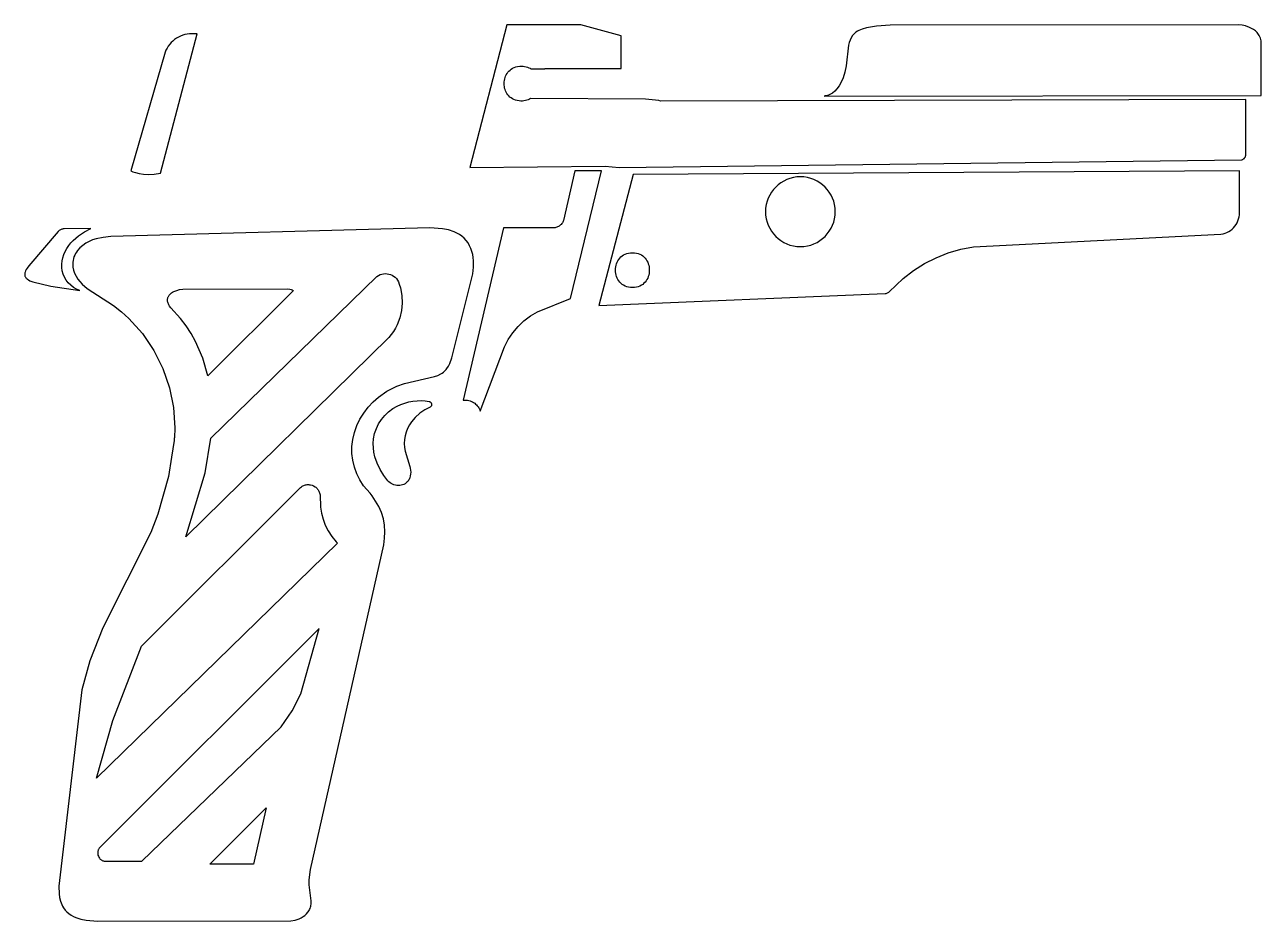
# Model space of a CAD drawing. Header units: metres. Extents: x 163 to 283, y -137 to -50.
import ezdxf

# ---------------------------------------------------------------- set-up
doc = ezdxf.new("R2010")
doc.units = ezdxf.units.M

msp = doc.modelspace()

# ---------------------------------------------------------------- linework, layer by layer
for points in [[(180.058822, -51.009042), (179.326032, -51.01844), (179.10048, -51.04638), (178.880008, -51.092354), (178.665632, -51.155346), (178.458368, -51.234848), (178.258978, -51.330352), (178.068224, -51.441096), (177.887122, -51.566318), (177.716434, -51.70551), (177.557176, -51.858164), (177.41011, -52.023264), (177.276252, -52.200302), (177.15611, -52.38877), (177.050954, -52.587906), (176.961546, -52.796948), (173.6598, -64.203834), (173.868588, -64.296798), (174.118524, -64.383666), (174.456344, -64.47155), (174.874682, -64.540892), (175.36668, -64.572134), (175.924718, -64.545718), (176.542192, -64.442086), (180.059076, -51.008788)], [(216.996772, -50.13706), (209.872834, -50.13706), (206.317342, -63.886588), (219.353892, -63.78067), (220.702632, -63.886588), (280.627328, -63.148972), (280.67381, -63.141352), (280.718768, -63.129414), (280.761694, -63.113158), (280.802588, -63.093092), (280.840942, -63.069216), (280.87701, -63.041784), (280.910284, -63.011304), (280.94051, -62.977776), (280.96718, -62.941454), (280.990548, -62.902592), (281.010106, -62.861444), (281.025854, -62.818264), (281.037284, -62.773306), (281.044396, -62.72657), (281.046682, -57.328562), (224.695512, -57.487312), (224.5233, -57.448196), (223.241616, -57.316116), (212.1662, -57.249568), (212.05444, -57.312814), (211.935314, -57.367932), (211.808822, -57.413906), (211.674456, -57.449974), (211.531962, -57.47512), (211.38134, -57.488582), (211.222336, -57.489344), (211.054188, -57.476644), (210.87969, -57.448196), (210.716368, -57.405016), (210.56473, -57.347866), (210.424268, -57.278016), (210.295236, -57.196228), (210.177634, -57.103518), (210.071208, -57.000902), (209.975958, -56.88965), (209.892138, -56.770524), (209.819748, -56.64454), (209.758534, -56.51246), (209.70875, -56.375554), (209.670142, -56.234838), (209.642964, -56.091074), (209.626962, -55.945532), (209.622136, -55.798974), (209.62874, -55.652416), (209.64652, -55.506874), (209.67573, -55.363364), (209.716116, -55.222902), (209.767678, -55.086504), (209.83067, -54.955186), (209.904584, -54.829964), (209.989928, -54.7116), (210.086448, -54.601364), (210.194144, -54.500018), (210.313016, -54.408832), (210.443064, -54.328568), (210.584288, -54.260242), (210.736942, -54.20487), (210.900518, -54.163468), (211.118958, -54.132988), (211.287868, -54.125622), (211.447634, -54.131718), (211.598764, -54.150514), (211.741258, -54.181248), (211.87537, -54.222904), (212.001354, -54.27472), (212.119464, -54.335934), (212.20303, -54.387242), (213.550246, -54.387242), (213.550246, -54.366414), (220.90126, -54.366414), (220.904054, -51.211734), (216.99728, -50.13706)], [(280.39441, -50.141124), (246.796306, -50.180494), (245.495826, -50.286158), (244.506242, -50.448972), (244.11432, -50.559716), (243.783358, -50.69459), (243.639086, -50.77206), (243.508022, -50.856642), (243.41582, -50.928524), (243.329714, -51.008534), (243.249704, -51.09591), (243.175536, -51.18989), (243.044726, -51.395376), (242.93703, -51.618896), (242.85194, -51.854608), (242.789202, -52.096924), (242.573556, -54.10962), (242.440206, -54.72176), (242.277646, -55.241444), (242.09248, -55.676292), (241.890804, -56.03367), (241.678714, -56.321198), (241.46256, -56.546496), (241.248438, -56.71693), (241.042698, -56.84012), (240.85169, -56.923686), (240.68151, -56.975248), (240.538254, -57.002172), (240.442496, -57.010808), (282.540456, -56.953658), (282.540456, -51.824382), (282.52039, -51.68138), (282.490418, -51.54676), (282.451048, -51.420014), (282.403042, -51.301142), (282.347162, -51.18989), (282.283916, -51.086004), (282.21432, -50.988976), (282.138882, -50.898806), (281.97302, -50.738024), (281.792426, -50.601626), (281.602434, -50.48758), (281.408632, -50.393854), (281.032204, -50.259742), (280.707846, -50.183288), (280.394664, -50.141124)], [(219.012262, -64.221614), (216.42451, -64.221614), (215.340692, -68.991988), (215.309704, -69.076062), (215.272366, -69.156326), (215.228678, -69.232272), (215.178894, -69.3039), (215.123776, -69.370702), (215.063324, -69.432678), (214.998046, -69.48932), (214.92845, -69.540374), (214.854536, -69.585586), (214.777066, -69.624702), (214.696294, -69.657214), (214.612474, -69.683122), (214.526114, -69.701918), (214.437468, -69.713348), (209.545682, -69.712586), (205.666086, -86.308438), (205.794356, -86.295738), (205.942946, -86.301072), (206.084678, -86.317074), (206.219044, -86.342982), (206.346298, -86.378542), (206.46644, -86.422992), (206.57947, -86.476078), (206.685388, -86.537038), (206.784194, -86.605364), (206.875888, -86.680802), (206.96047, -86.76259), (207.037686, -86.85022), (207.10779, -86.943184), (207.171036, -87.040974), (207.275938, -87.249), (207.317594, -87.35822), (209.647282, -81.166208), (210.013042, -80.462374), (210.452462, -79.807562), (210.960462, -79.20736), (211.531962, -78.667102), (212.161628, -78.192376), (212.84438, -77.788516), (216.014808, -76.52893), (219.012516, -64.222122)], [(280.451814, -64.221868), (222.04172, -64.572896), (218.72829, -77.191362), (246.333772, -76.02982), (246.403622, -76.016866), (246.471694, -75.997308), (246.53748, -75.971654), (246.600726, -75.939904), (246.66067, -75.902312), (246.717058, -75.859132), (248.054368, -74.582274), (249.052842, -73.81494), (250.114054, -73.14692), (251.230638, -72.58177), (252.39472, -72.122792), (253.598934, -71.773288), (254.835914, -71.536814), (278.661114, -70.32498), (278.861266, -70.28561), (279.054052, -70.227698), (279.238456, -70.152514), (279.413208, -70.06082), (279.5778, -69.953632), (279.731216, -69.831966), (279.87244, -69.696838), (280.000456, -69.549264), (280.114502, -69.39026), (280.213562, -69.220588), (280.296874, -69.041518), (280.363168, -68.853812), (280.411682, -68.658486), (280.441654, -68.456556), (280.451814, -64.221868)], [(238.151924, -64.789812), (237.808262, -64.807084), (237.47476, -64.858138), (237.152688, -64.940942), (236.843824, -65.053972), (236.549946, -65.19545), (236.272832, -65.363852), (236.014006, -65.5574), (235.7755, -65.774316), (235.558584, -66.013076), (235.365036, -66.271902), (235.196634, -66.549016), (235.055156, -66.84264), (234.942126, -67.151504), (234.859322, -67.473576), (234.808268, -67.807332), (234.790996, -68.150994), (234.808268, -68.494656), (234.859322, -68.828412), (234.942126, -69.150484), (235.055156, -69.459348), (235.196634, -69.753226), (235.365036, -70.03034), (235.558584, -70.289166), (235.7755, -70.527926), (236.014006, -70.744842), (236.272832, -70.93839), (236.549946, -71.106792), (236.843824, -71.24827), (237.152688, -71.3613), (237.47476, -71.444104), (237.808262, -71.495158), (238.151924, -71.51243), (238.495586, -71.495158), (238.829342, -71.444104), (239.151414, -71.3613), (239.460024, -71.24827), (239.753902, -71.106792), (240.031016, -70.93839), (240.289842, -70.744842), (240.528602, -70.527926), (240.745518, -70.289166), (240.939066, -70.03034), (241.107468, -69.753226), (241.248946, -69.459348), (241.361976, -69.150484), (241.44478, -68.828412), (241.49558, -68.494656), (241.512852, -68.150994), (241.49558, -67.807332), (241.44478, -67.473576), (241.361976, -67.151504), (241.248946, -66.84264), (241.107468, -66.549016), (240.939066, -66.271902), (240.745518, -66.013076), (240.528602, -65.774316), (240.289842, -65.5574), (240.031016, -65.363852), (239.753902, -65.19545), (239.460024, -65.053972), (239.151414, -64.940942), (238.829342, -64.858138), (238.495586, -64.807084), (238.151924, -64.789812)], [(163.84397, -73.369678), (163.674806, -73.590404), (163.59886, -73.71207), (163.534344, -73.838308), (163.485576, -73.96734), (163.468304, -74.03211), (163.45662, -74.09688), (163.451032, -74.161142), (163.452048, -74.224896), (163.460176, -74.287634), (163.475924, -74.349356), (163.499292, -74.4093), (163.529264, -74.465434), (163.565332, -74.517758), (163.606988, -74.56678), (163.653724, -74.612246), (163.705032, -74.654664), (163.819586, -74.730864), (163.946078, -74.796396), (164.219128, -74.90206), (165.971728, -75.317096), (168.767252, -75.758294), (168.445434, -75.624182), (168.149524, -75.4507), (167.882316, -75.24242), (167.646096, -75.004168), (167.443658, -74.740516), (167.277542, -74.456544), (167.150288, -74.156824), (167.064436, -73.846182), (167.02024, -73.529952), (167.01516, -73.211944), (167.04691, -72.894952), (167.113204, -72.581516), (167.212264, -72.273922), (167.342058, -71.974964), (167.5003, -71.687182), (167.685212, -71.413116), (167.893746, -71.154544), (168.123362, -70.911212), (168.637204, -70.46976), (169.210482, -70.087744), (169.827448, -69.764148), (167.248586, -69.792088), (167.164258, -69.803264), (167.087296, -69.819266), (167.016938, -69.840094), (166.952168, -69.865748), (166.89197, -69.895974), (166.835328, -69.931026), (166.781226, -69.970904), (166.67734, -70.064884), (163.842954, -73.369424)], [(205.961742, -70.916292), (205.762352, -70.703186), (205.54569, -70.51548), (205.313534, -70.351904), (205.067408, -70.21068), (204.808582, -70.090284), (204.25918, -69.90588), (203.67752, -69.7865), (202.465178, -69.692774), (171.7294, -70.556374), (171.0182, -70.627748), (170.323002, -70.769734), (169.984928, -70.876668), (169.65549, -71.013574), (169.33926, -71.186294), (169.042842, -71.393304), (168.773348, -71.63181), (168.537636, -71.899018), (168.434512, -72.042528), (168.34231, -72.192134), (168.262046, -72.347582), (168.194482, -72.508618), (168.140634, -72.674734), (168.10101, -72.845676), (168.07688, -73.02119), (168.068752, -73.177908), (168.07307, -73.33361), (168.089072, -73.488042), (168.153588, -73.791572), (168.257982, -74.086212), (168.397428, -74.369422), (168.5671, -74.638916), (168.762426, -74.892154), (168.97858, -75.126596), (169.455592, -75.538584), (172.001942, -77.18044), (172.768514, -77.78369), (173.488858, -78.44028), (174.784258, -79.896462), (175.874172, -81.515966), (176.744884, -83.266026), (177.382678, -85.113876), (177.773584, -87.026496), (177.903632, -88.97112), (177.866548, -89.94521), (177.854356, -89.947496), (177.846228, -90.210132), (177.599594, -91.798648), (177.293016, -93.651324), (176.284636, -97.305622), (175.600614, -99.060762), (170.975274, -108.236766), (169.70502, -111.416846), (168.936416, -114.226594), (166.750746, -133.143752), (166.76243, -133.878574), (166.808658, -134.236714), (166.8907, -134.583424), (167.015414, -134.915148), (167.095932, -135.074152), (167.189658, -135.227822), (167.344852, -135.433816), (167.518334, -135.61695), (167.70858, -135.778494), (167.914066, -135.919718), (168.133268, -136.042146), (168.364408, -136.147048), (168.85666, -136.309608), (169.377868, -136.41832), (170.457114, -136.516618), (189.091824, -136.484868), (189.500764, -136.404096), (189.700916, -136.345168), (189.897258, -136.270492), (190.087504, -136.178798), (190.268606, -136.07034), (190.437516, -135.945626), (190.590932, -135.804656), (190.72606, -135.647938), (190.839852, -135.475726), (190.887858, -135.383778), (190.92926, -135.288274), (190.970408, -135.168386), (191.001396, -135.046974), (191.036194, -134.800086), (191.04102, -134.548626), (190.856108, -133.019038), (190.854584, -132.521198), (190.971678, -131.532122), (198.028306, -100.257864), (198.098918, -99.619562), (198.12381, -98.984308), (198.091552, -98.355658), (197.990968, -97.736914), (197.810628, -97.131632), (197.553834, -96.56318), (196.907912, -95.524828), (196.727572, -95.283782), (196.091048, -94.555056), (195.720462, -93.994478), (195.421504, -93.392244), (195.195698, -92.758768), (195.04406, -92.103702), (194.967352, -91.435428), (194.966844, -90.762836), (195.04406, -90.094816), (195.203572, -89.418414), (195.437252, -88.76538), (195.739766, -88.14054), (196.105526, -87.54872), (196.529198, -86.995), (197.005194, -86.484206), (197.527926, -86.021418), (198.338186, -85.456776), (199.286876, -84.972652), (200.014332, -84.705444), (202.923394, -84.03844), (203.22921, -83.927188), (203.518262, -83.78444), (203.655168, -83.698588), (203.786232, -83.60156), (203.910692, -83.49234), (204.028294, -83.369658), (204.11059, -83.268058), (204.256894, -83.041998), (204.381608, -82.7913), (204.579982, -82.244438), (206.593948, -74.143108), (206.660242, -73.504806), (206.664814, -72.877172), (206.638906, -72.570594), (206.591408, -72.27062), (206.520542, -71.978774), (206.424276, -71.696326), (206.300324, -71.424546), (206.146908, -71.164704), (205.961996, -70.918324)], [(221.978474, -75.46594), (221.781624, -75.456288), (221.597474, -75.428094), (221.426024, -75.382628), (221.267274, -75.32116), (221.121224, -75.24496), (220.987874, -75.155298), (220.867224, -75.05319), (220.759274, -74.939906), (220.664024, -74.81697), (220.581474, -74.685398), (220.511624, -74.54646), (220.454474, -74.401172), (220.410278, -74.251058), (220.378528, -74.097134), (220.359478, -73.940924), (220.353382, -73.783444), (220.359732, -73.625964), (220.378782, -73.469754), (220.410532, -73.31583), (220.454982, -73.165716), (220.512386, -73.020428), (220.582236, -72.88149), (220.664786, -72.749918), (220.760036, -72.626982), (220.867986, -72.513698), (220.988636, -72.41159), (221.121986, -72.321928), (221.268036, -72.245728), (221.426786, -72.18426), (221.597982, -72.138794), (221.782132, -72.1106), (221.978728, -72.100948), (222.175578, -72.1106), (222.359982, -72.138794), (222.531432, -72.18426), (222.690182, -72.245728), (222.836232, -72.321928), (222.969582, -72.41159), (223.090232, -72.513698), (223.198182, -72.626982), (223.293432, -72.749918), (223.375982, -72.88149), (223.445832, -73.020428), (223.502982, -73.165716), (223.547432, -73.31583), (223.579182, -73.469754), (223.598232, -73.625964), (223.604582, -73.783444), (223.598232, -73.940924), (223.579182, -74.097134), (223.547432, -74.251058), (223.502982, -74.401172), (223.445832, -74.54646), (223.375982, -74.685398), (223.293432, -74.81697), (223.198182, -74.939906), (223.090232, -75.05319), (222.969582, -75.155298), (222.836232, -75.24496), (222.690182, -75.32116), (222.531432, -75.382628), (222.359982, -75.428094), (222.176086, -75.456288), (221.97949, -75.46594)], [(178.95824, -99.469194), (180.819552, -93.321124), (181.382416, -89.957656), (197.358254, -74.38771), (197.511416, -74.287888), (197.672198, -74.21118), (197.838568, -74.157078), (198.00824, -74.12482), (198.179436, -74.114152), (198.34987, -74.124312), (198.51751, -74.155046), (198.68007, -74.205846), (198.835772, -74.27595), (198.98233, -74.365104), (199.117712, -74.472546), (199.239886, -74.597768), (199.34682, -74.740516), (199.436482, -74.900028), (199.52335, -75.127612), (199.629014, -75.490324), (199.763126, -76.219812), (199.797162, -76.951332), (199.732392, -77.674724), (199.57034, -78.379828), (199.312276, -79.05623), (199.147684, -79.380588), (198.95947, -79.694024), (198.747888, -79.995014), (198.513192, -80.282542), (178.95824, -99.469448)], [(181.091078, -83.963002), (180.598318, -82.265012), (179.904136, -80.649318), (179.47894, -79.883254), (179.000404, -79.150718), (178.467512, -78.455774), (177.513742, -77.404722), (177.40757, -77.261212), (177.318162, -77.111606), (177.281586, -77.034136), (177.251106, -76.955142), (177.227484, -76.87437), (177.211482, -76.791566), (177.203608, -76.706984), (177.204624, -76.62037), (177.211736, -76.552044), (177.223928, -76.486512), (177.2412, -76.423774), (177.263044, -76.36383), (177.28946, -76.30668), (177.320194, -76.25207), (177.354992, -76.2), (177.3936, -76.15047), (177.481738, -76.058776), (177.58283, -75.97648), (177.695352, -75.903074), (177.81778, -75.838304), (178.085496, -75.733148), (178.372516, -75.657456), (178.665886, -75.607926), (188.762894, -75.568556), (188.986922, -75.60945), (189.095126, -75.641454), (189.19952, -75.68311), (189.299342, -75.736196), (189.302136, -75.738228), (189.317376, -75.751182), (189.32017, -75.753214), (181.091078, -83.963764)], [(197.051422, -90.02395), (197.151752, -89.529158), (197.31355, -89.051384), (197.532498, -88.59647), (197.804278, -88.170512), (198.124318, -87.779606), (198.4883, -87.429848), (198.891906, -87.12708), (199.330818, -86.877652), (199.688196, -86.720426), (200.06183, -86.587838), (200.447656, -86.482174), (200.841356, -86.405974), (201.238866, -86.361778), (201.635868, -86.351872), (202.028298, -86.378542), (202.411838, -86.444328), (202.437492, -86.451186), (202.461622, -86.459822), (202.484228, -86.470236), (202.50531, -86.482174), (202.524868, -86.495382), (202.542902, -86.50986), (202.559412, -86.525608), (202.574398, -86.542372), (202.58786, -86.560152), (202.599798, -86.578948), (202.610212, -86.598506), (202.619102, -86.618826), (202.626468, -86.639654), (202.632056, -86.66099), (202.63612, -86.68258), (202.63866, -86.704424), (202.639676, -86.726522), (202.638914, -86.74862), (202.636628, -86.770464), (202.632564, -86.792308), (202.626976, -86.813898), (202.61961, -86.83498), (202.61072, -86.855554), (202.600052, -86.87562), (202.58786, -86.894924), (202.57389, -86.913466), (202.558396, -86.930992), (202.541124, -86.947502), (202.522074, -86.962742), (202.5015, -86.976712), (201.99731, -87.232998), (201.50709, -87.573358), (201.068432, -87.970868), (200.698608, -88.401906), (200.50252, -88.69299), (200.327006, -89.026238), (200.18883, -89.376758), (200.088754, -89.740232), (200.02754, -90.112342), (200.006204, -90.48877), (200.025254, -90.864944), (200.08596, -91.2368), (200.54824, -92.68587), (200.586594, -92.866972), (200.61174, -93.052138), (200.621392, -93.238828), (200.613772, -93.424502), (200.587102, -93.606112), (200.539096, -93.781372), (200.506584, -93.8657), (200.467976, -93.947234), (200.423272, -94.02572), (200.371964, -94.100904), (200.296526, -94.191328), (200.193656, -94.287086), (200.081134, -94.366334), (199.96023, -94.42958), (199.832468, -94.477332), (199.699626, -94.509844), (199.563228, -94.527624), (199.424798, -94.53118), (199.28586, -94.520766), (199.148192, -94.49689), (199.013064, -94.459806), (198.882254, -94.410022), (198.757286, -94.348046), (198.639684, -94.274386), (198.530972, -94.189296), (198.432674, -94.09303), (198.04126, -93.5736), (197.687438, -92.996512), (197.394068, -92.38615), (197.177152, -91.75623), (197.07987, -91.320366), (197.0278, -90.907108), (197.015354, -90.491056), (197.051168, -90.02395)], [(193.575178, -100.084636), (170.365166, -122.728228), (171.945554, -117.18163), (174.703994, -110.01375), (190.018416, -94.718632), (190.090806, -94.661228), (190.165482, -94.610936), (190.24219, -94.567502), (190.320676, -94.530926), (190.400432, -94.500954), (190.481204, -94.477586), (190.562738, -94.460568), (190.64478, -94.4499), (190.726822, -94.445328), (190.80861, -94.446852), (190.88989, -94.454218), (190.970154, -94.467172), (191.126872, -94.509844), (191.276224, -94.573598), (191.41567, -94.657418), (191.480948, -94.70644), (191.54267, -94.760034), (191.600582, -94.8182), (191.65443, -94.880684), (191.70396, -94.947232), (191.748664, -95.017844), (191.788288, -95.09252), (191.822578, -95.171006), (191.851026, -95.253048), (191.873632, -95.338646), (191.889888, -95.427546), (191.95161, -96.606868), (192.042796, -97.186496), (192.188338, -97.766886), (192.395094, -98.34118), (192.670176, -98.902774), (193.020442, -99.44481), (193.453004, -99.96043), (193.574924, -100.084382)], [(171.274994, -130.73761), (174.714408, -130.716782), (188.154564, -117.77599), (189.201806, -116.255038), (190.029084, -114.604292), (191.808862, -108.322364), (170.664378, -129.437892), (170.625008, -129.487676), (170.590464, -129.538984), (170.560746, -129.591816), (170.5356, -129.645664), (170.515026, -129.700528), (170.499024, -129.756154), (170.48734, -129.812288), (170.479974, -129.868676), (170.476672, -129.925064), (170.477434, -129.981452), (170.48226, -130.037332), (170.503596, -130.147314), (170.539664, -130.252978), (170.589956, -130.3528), (170.65371, -130.445002), (170.690286, -130.487674), (170.72991, -130.527806), (170.772582, -130.565144), (170.818048, -130.599434), (170.866308, -130.630422), (170.917362, -130.657854), (170.970956, -130.68173), (171.02709, -130.701542), (171.085764, -130.71729), (171.146724, -130.72872), (171.209716, -130.735578), (171.274994, -130.73761)], [(186.707018, -125.587252), (185.495692, -131.029964), (181.287166, -131.029964), (186.707018, -125.587252)]]:
    msp.add_lwpolyline(points)

doc.saveas('drawing.dxf')
